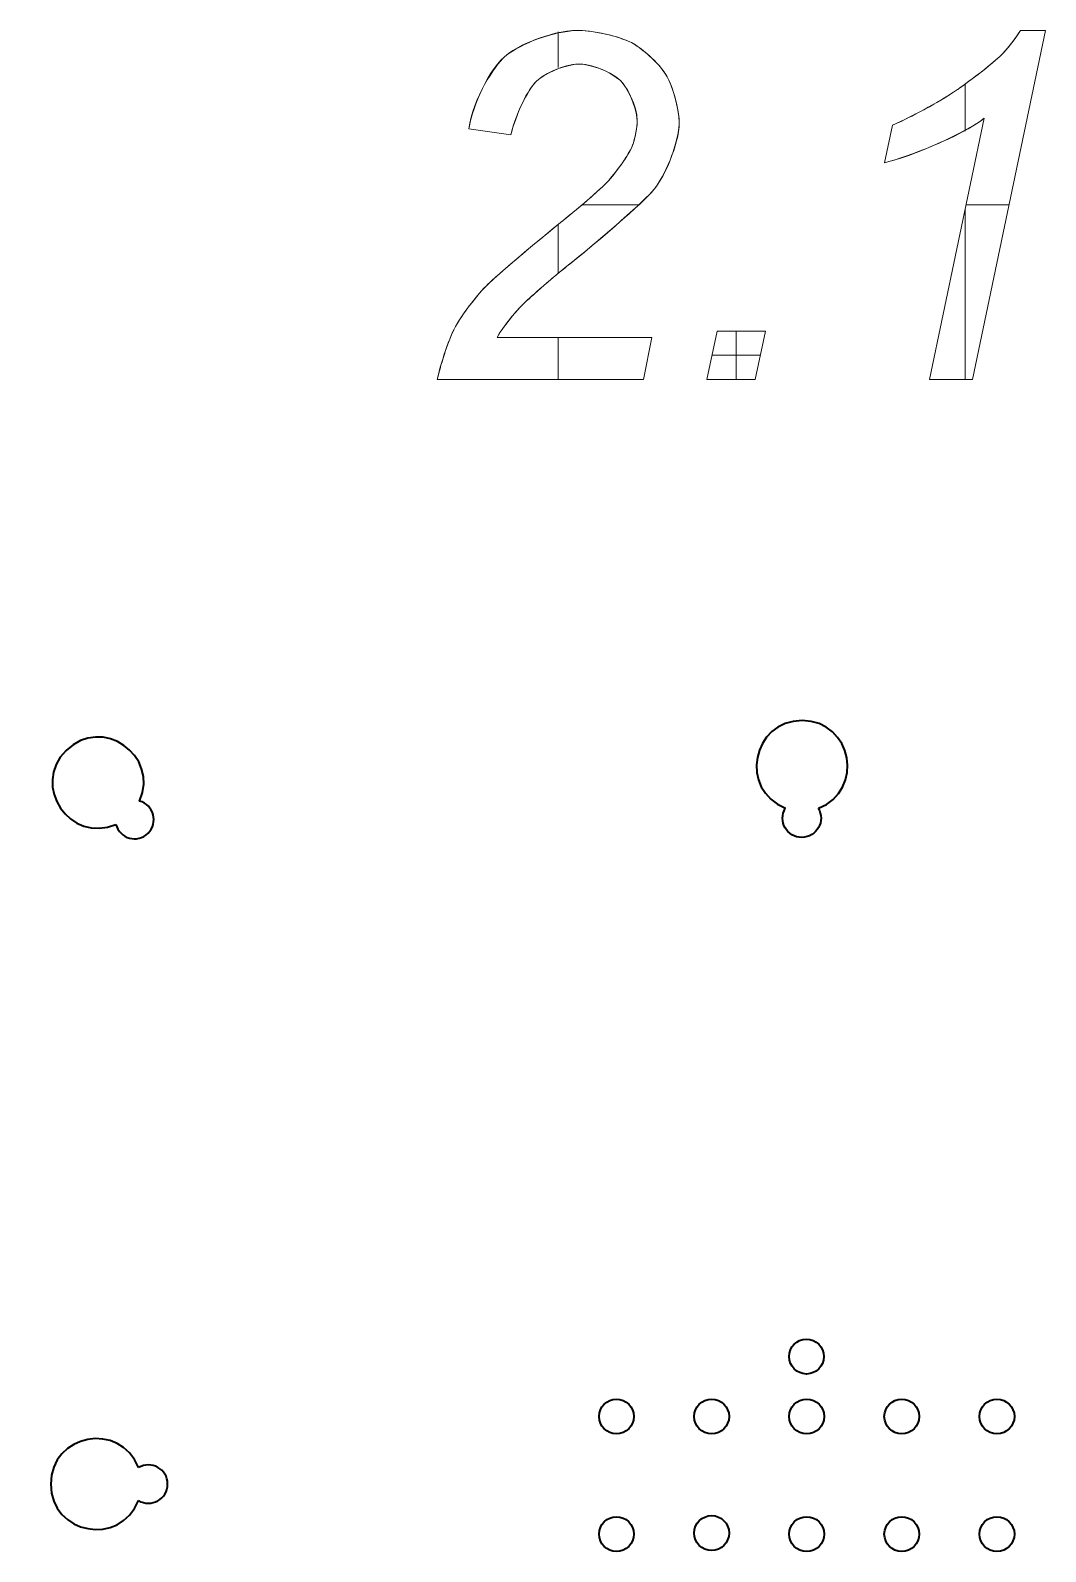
# Model space of a CAD drawing. Header units: millimetres. Extents: x -142 to 80, y -99 to 99.
# Drawn here: x -83.29 to -54.22, y 53.3 to 96.88 of the extents above; entities that cross this region are included whole.
import ezdxf

# ---------------------------------------------------------------- set-up
doc = ezdxf.new("R2010")
doc.units = ezdxf.units.MM
doc.header["$MEASUREMENT"] = 0
doc.layers.add('Default', color=7, linetype='Continuous')
doc.layers.add('Layer 1', color=7, linetype='Continuous')

msp = doc.modelspace()

# ---------------------------------------------------------------- linework, layer by layer
at = {"layer": 'Default', "color": 5, "lineweight": 9}
for points, knots in [([(-70.7359, 94.0613), (-70.6192, 94.9341), (-69.997, 95.8738), (-69.7151, 96.1254), (-69.7151, 96.1254), (-69.1513, 96.6286), (-68.0292, 96.8803), (-67.6091, 96.8803), (-67.6091, 96.8803), (-67.0474, 96.8803), (-66.3107, 96.6472), (-66.0828, 96.5307), (-66.0828, 96.5307), (-65.6269, 96.2975), (-65.1699, 95.7596), (-65.0554, 95.5489), (-65.0554, 95.5489), (-64.8264, 95.1275), (-64.7118, 94.4688), (-64.7118, 94.2448), (-64.7118, 94.2448), (-64.7118, 93.5897), (-65.1768, 92.6572), (-65.4093, 92.3547), (-65.4093, 92.3547), (-65.6955, 91.977), (-67.2335, 90.6774), (-67.931, 90.1221), (-67.931, 90.1221), (-68.5302, 89.6458), (-69.1226, 89.1017), (-69.269, 88.9488), (-69.269, 88.9488), (-69.5617, 88.6429), (-69.8555, 88.2201), (-69.9293, 88.0852)], [0, 0, 0, 0, 0.1, 0.1, 0.1, 0.1, 0.2, 0.2, 0.2, 0.2, 0.3, 0.3, 0.3, 0.3, 0.4, 0.4, 0.4, 0.4, 0.5, 0.5, 0.5, 0.5, 0.6, 0.6, 0.6, 0.6, 0.7, 0.7, 0.7, 0.7, 0.8, 0.8, 0.8, 0.8, 1, 1, 1, 1]), ([(-70.7359, 94.0613), (-70.6192, 94.9341), (-69.997, 95.8738), (-69.7151, 96.1254), (-69.7151, 96.1254), (-69.1513, 96.6286), (-68.0292, 96.8803), (-67.6091, 96.8803), (-67.6091, 96.8803), (-67.0474, 96.8803), (-66.3107, 96.6472), (-66.0828, 96.5307), (-66.0828, 96.5307), (-65.6269, 96.2975), (-65.1699, 95.7596), (-65.0554, 95.5489), (-65.0554, 95.5489), (-64.8264, 95.1275), (-64.7118, 94.4688), (-64.7118, 94.2448), (-64.7118, 94.2448), (-64.7118, 93.5897), (-65.1768, 92.6572), (-65.4093, 92.3547), (-65.4093, 92.3547), (-65.6955, 91.977), (-67.2335, 90.6774), (-67.931, 90.1221), (-67.931, 90.1221), (-68.5302, 89.6458), (-69.1226, 89.1017), (-69.269, 88.9488), (-69.269, 88.9488), (-69.5617, 88.6429), (-69.8555, 88.2201), (-69.9293, 88.0852)], [0, 0, 0, 0, 0.1, 0.1, 0.1, 0.1, 0.2, 0.2, 0.2, 0.2, 0.3, 0.3, 0.3, 0.3, 0.4, 0.4, 0.4, 0.4, 0.5, 0.5, 0.5, 0.5, 0.6, 0.6, 0.6, 0.6, 0.7, 0.7, 0.7, 0.7, 0.8, 0.8, 0.8, 0.8, 1, 1, 1, 1]), ([(-69.9293, 88.0852), (-69.7818, 88.355), (-69.4153, 88.7958), (-69.269, 88.9488), (-69.269, 88.9488), (-68.9762, 89.2547), (-68.2306, 89.8839), (-67.931, 90.1221), (-67.931, 90.1221), (-66.536, 91.2327), (-65.5524, 92.1659), (-65.4093, 92.3547), (-65.4093, 92.3547), (-64.9443, 92.9597), (-64.7118, 93.9172), (-64.7118, 94.2448), (-64.7118, 94.2448), (-64.7118, 94.6928), (-64.9409, 95.3382), (-65.0554, 95.5489), (-65.0554, 95.5489), (-65.2844, 95.9703), (-65.8549, 96.4141), (-66.0828, 96.5307), (-66.0828, 96.5307), (-66.5387, 96.7638), (-67.3282, 96.8803), (-67.6091, 96.8803), (-67.6091, 96.8803), (-68.4493, 96.8803), (-69.4332, 96.3771), (-69.7151, 96.1254), (-69.7151, 96.1254), (-70.279, 95.6222), (-70.6776, 94.4977), (-70.7359, 94.0613)], [0, 0, 0, 0, 0.1, 0.1, 0.1, 0.1, 0.2, 0.2, 0.2, 0.2, 0.3, 0.3, 0.3, 0.3, 0.4, 0.4, 0.4, 0.4, 0.5, 0.5, 0.5, 0.5, 0.6, 0.6, 0.6, 0.6, 0.7, 0.7, 0.7, 0.7, 0.8, 0.8, 0.8, 0.8, 1, 1, 1, 1]), ([(-58.6021, 94.1695), (-57.9928, 94.4199), (-57.0948, 94.9481), (-56.7982, 95.1498), (-56.7982, 95.1498), (-56.2048, 95.553), (-55.6082, 96.0557), (-55.4583, 96.2063), (-55.4583, 96.2063), (-55.2763, 96.3915), (-55.0215, 96.7482), (-54.9396, 96.8803)], [0, 0, 0, 0, 0.25, 0.25, 0.25, 0.25, 0.5, 0.5, 0.5, 0.5, 1, 1, 1, 1]), ([(-58.6021, 94.1695), (-57.9928, 94.4199), (-57.0948, 94.9481), (-56.7982, 95.1498), (-56.7982, 95.1498), (-56.2048, 95.553), (-55.6082, 96.0557), (-55.4583, 96.2063), (-55.4583, 96.2063), (-55.2763, 96.3915), (-55.0215, 96.7482), (-54.9396, 96.8803)], [0, 0, 0, 0, 0.25, 0.25, 0.25, 0.25, 0.5, 0.5, 0.5, 0.5, 1, 1, 1, 1]), ([(-54.9396, 96.8803), (-55.1034, 96.6162), (-55.3673, 96.299), (-55.4583, 96.2063), (-55.4583, 96.2063), (-55.7582, 95.9052), (-56.5015, 95.3514), (-56.7982, 95.1498), (-56.7982, 95.1498), (-57.3915, 94.7466), (-58.2974, 94.2947), (-58.6021, 94.1695)], [0, 0, 0, 0, 0.25, 0.25, 0.25, 0.25, 0.5, 0.5, 0.5, 0.5, 1, 1, 1, 1]), ([(-71.6396, 86.8803), (-71.5141, 87.4853), (-71.2295, 88.1965), (-71.1186, 88.401), (-71.1186, 88.401), (-70.8967, 88.8098), (-70.4181, 89.3813), (-70.2342, 89.5648), (-70.2342, 89.5648), (-69.8665, 89.9319), (-68.6335, 90.9563), (-68.1089, 91.3768), (-68.1089, 91.3768), (-67.4726, 91.885), (-66.921, 92.382), (-66.8043, 92.5035), (-66.8043, 92.5035), (-66.4679, 92.8542), (-66.1473, 93.3666), (-66.071, 93.5351), (-66.071, 93.5351), (-65.9681, 93.7648), (-65.9167, 94.1494), (-65.9167, 94.2843), (-65.9167, 94.2843), (-65.9167, 94.7386), (-66.2376, 95.2827), (-66.3981, 95.4411), (-66.3981, 95.4411), (-66.7191, 95.758), (-67.3458, 95.9165), (-67.5789, 95.9165), (-67.5789, 95.9165), (-68.0414, 95.9165), (-68.6181, 95.5949), (-68.7908, 95.434), (-68.7908, 95.434), (-69.1363, 95.1125), (-69.4571, 94.2413), (-69.5311, 93.8862)], [0, 0, 0, 0, 0.0909091, 0.0909091, 0.0909091, 0.0909091, 0.1818182, 0.1818182, 0.1818182, 0.1818182, 0.2727273, 0.2727273, 0.2727273, 0.2727273, 0.3636364, 0.3636364, 0.3636364, 0.3636364, 0.4545455, 0.4545455, 0.4545455, 0.4545455, 0.5454545, 0.5454545, 0.5454545, 0.5454545, 0.6363636, 0.6363636, 0.6363636, 0.6363636, 0.7272727, 0.7272727, 0.7272727, 0.7272727, 0.8181818, 0.8181818, 0.8181818, 0.8181818, 1, 1, 1, 1]), ([(-71.6396, 86.8803), (-71.5141, 87.4853), (-71.2295, 88.1965), (-71.1186, 88.401), (-71.1186, 88.401), (-70.8967, 88.8098), (-70.4181, 89.3813), (-70.2342, 89.5648), (-70.2342, 89.5648), (-69.8665, 89.9319), (-68.6335, 90.9563), (-68.1089, 91.3768), (-68.1089, 91.3768), (-67.4726, 91.885), (-66.921, 92.382), (-66.8043, 92.5035), (-66.8043, 92.5035), (-66.4679, 92.8542), (-66.1473, 93.3666), (-66.071, 93.5351), (-66.071, 93.5351), (-65.9681, 93.7648), (-65.9167, 94.1494), (-65.9167, 94.2843), (-65.9167, 94.2843), (-65.9167, 94.7386), (-66.2376, 95.2827), (-66.3981, 95.4411), (-66.3981, 95.4411), (-66.7191, 95.758), (-67.3458, 95.9165), (-67.5789, 95.9165), (-67.5789, 95.9165), (-68.0414, 95.9165), (-68.6181, 95.5949), (-68.7908, 95.434), (-68.7908, 95.434), (-69.1363, 95.1125), (-69.4571, 94.2413), (-69.5311, 93.8862)], [0, 0, 0, 0, 0.0909091, 0.0909091, 0.0909091, 0.0909091, 0.1818182, 0.1818182, 0.1818182, 0.1818182, 0.2727273, 0.2727273, 0.2727273, 0.2727273, 0.3636364, 0.3636364, 0.3636364, 0.3636364, 0.4545455, 0.4545455, 0.4545455, 0.4545455, 0.5454545, 0.5454545, 0.5454545, 0.5454545, 0.6363636, 0.6363636, 0.6363636, 0.6363636, 0.7272727, 0.7272727, 0.7272727, 0.7272727, 0.8181818, 0.8181818, 0.8181818, 0.8181818, 1, 1, 1, 1]), ([(-69.5311, 93.8862), (-69.383, 94.5965), (-68.9635, 95.2733), (-68.7908, 95.434), (-68.7908, 95.434), (-68.4454, 95.7557), (-67.8102, 95.9165), (-67.5789, 95.9165), (-67.5789, 95.9165), (-67.1127, 95.9165), (-66.5586, 95.5996), (-66.3981, 95.4411), (-66.3981, 95.4411), (-66.0771, 95.1243), (-65.9167, 94.5115), (-65.9167, 94.2843), (-65.9167, 94.2843), (-65.9167, 94.0145), (-66.0196, 93.6499), (-66.071, 93.5351), (-66.071, 93.5351), (-66.2235, 93.1981), (-66.6361, 92.6788), (-66.8043, 92.5035), (-66.8043, 92.5035), (-67.0377, 92.2606), (-67.7907, 91.6309), (-68.1089, 91.3768), (-68.1089, 91.3768), (-69.1581, 90.5359), (-70.0504, 89.7484), (-70.2342, 89.5648), (-70.2342, 89.5648), (-70.602, 89.1977), (-71.0077, 88.6054), (-71.1186, 88.401), (-71.1186, 88.401), (-71.3404, 87.9921), (-71.5768, 87.1828), (-71.6396, 86.8803)], [0, 0, 0, 0, 0.0909091, 0.0909091, 0.0909091, 0.0909091, 0.1818182, 0.1818182, 0.1818182, 0.1818182, 0.2727273, 0.2727273, 0.2727273, 0.2727273, 0.3636364, 0.3636364, 0.3636364, 0.3636364, 0.4545455, 0.4545455, 0.4545455, 0.4545455, 0.5454545, 0.5454545, 0.5454545, 0.5454545, 0.6363636, 0.6363636, 0.6363636, 0.6363636, 0.7272727, 0.7272727, 0.7272727, 0.7272727, 0.8181818, 0.8181818, 0.8181818, 0.8181818, 1, 1, 1, 1])]:
    msp.add_open_spline(points, degree=3, knots=knots, dxfattribs=at)
for points in [[(-68.1757, 96.8391), (-68.1757, 96.8391), (-68.1757, 95.816), (-68.1757, 95.816)], [(-68.1757, 96.8391), (-68.1757, 96.8391), (-68.1757, 95.816), (-68.1757, 95.816)], [(-54.2224, 96.8803), (-54.2224, 96.8803), (-56.3139, 86.8803), (-56.3139, 86.8803)], [(-54.2224, 96.8803), (-54.2224, 96.8803), (-56.3139, 86.8803), (-56.3139, 86.8803)], [(-56.3139, 86.8803), (-56.3139, 86.8803), (-54.2224, 96.8803), (-54.2224, 96.8803)], [(-54.9396, 96.8803), (-54.9396, 96.8803), (-54.2224, 96.8803), (-54.2224, 96.8803)], [(-54.9396, 96.8803), (-54.9396, 96.8803), (-54.2224, 96.8803), (-54.2224, 96.8803)], [(-54.2224, 96.8803), (-54.2224, 96.8803), (-54.9396, 96.8803), (-54.9396, 96.8803)], [(-56.5271, 95.3377), (-56.5271, 95.3377), (-56.5271, 93.9899), (-56.5271, 93.9899)], [(-56.5271, 95.3377), (-56.5271, 95.3377), (-56.5271, 93.9899), (-56.5271, 93.9899)], [(-55.9769, 94.3643), (-56.6534, 93.8316), (-58.2184, 93.2452), (-58.8318, 93.0852)], [(-55.9769, 94.3643), (-56.6534, 93.8316), (-58.2184, 93.2452), (-58.8318, 93.0852)], [(-58.8318, 93.0852), (-57.605, 93.4052), (-56.3151, 94.0979), (-55.9769, 94.3643)], [(-58.8318, 93.0852), (-58.8318, 93.0852), (-58.6021, 94.1695), (-58.6021, 94.1695)], [(-58.8318, 93.0852), (-58.8318, 93.0852), (-58.6021, 94.1695), (-58.6021, 94.1695)], [(-58.6021, 94.1695), (-58.6021, 94.1695), (-58.8318, 93.0852), (-58.8318, 93.0852)], [(-57.5432, 86.8803), (-57.5432, 86.8803), (-55.9769, 94.3643), (-55.9769, 94.3643)], [(-57.5432, 86.8803), (-57.5432, 86.8803), (-55.9769, 94.3643), (-55.9769, 94.3643)], [(-55.9769, 94.3643), (-55.9769, 94.3643), (-57.5432, 86.8803), (-57.5432, 86.8803)], [(-69.5311, 93.8862), (-69.5311, 93.8862), (-70.7359, 94.0613), (-70.7359, 94.0613)], [(-69.5311, 93.8862), (-69.5311, 93.8862), (-70.7359, 94.0613), (-70.7359, 94.0613)], [(-70.7359, 94.0613), (-70.7359, 94.0613), (-69.5311, 93.8862), (-69.5311, 93.8862)], [(-67.4926, 91.8803), (-67.4926, 91.8803), (-65.8535, 91.8803), (-65.8535, 91.8803)], [(-67.4926, 91.8803), (-67.4926, 91.8803), (-65.8535, 91.8803), (-65.8535, 91.8803)], [(-56.5271, 91.7355), (-56.5271, 91.7355), (-56.5271, 86.8803), (-56.5271, 86.8803)], [(-56.5271, 91.7355), (-56.5271, 91.7355), (-56.5271, 86.8803), (-56.5271, 86.8803)], [(-56.4968, 91.8803), (-56.4968, 91.8803), (-55.2681, 91.8803), (-55.2681, 91.8803)], [(-56.4968, 91.8803), (-56.4968, 91.8803), (-55.2681, 91.8803), (-55.2681, 91.8803)], [(-68.1757, 91.3232), (-68.1757, 91.3232), (-68.1757, 89.9254), (-68.1757, 89.9254)], [(-68.1757, 91.3232), (-68.1757, 91.3232), (-68.1757, 89.9254), (-68.1757, 89.9254)], [(-69.9293, 88.0852), (-69.9293, 88.0852), (-65.495, 88.0852), (-65.495, 88.0852)], [(-69.9293, 88.0852), (-69.9293, 88.0852), (-65.495, 88.0852), (-65.495, 88.0852)], [(-65.495, 88.0852), (-65.495, 88.0852), (-69.9293, 88.0852), (-69.9293, 88.0852)], [(-68.1757, 88.0852), (-68.1757, 88.0852), (-68.1757, 86.8803), (-68.1757, 86.8803)], [(-68.1757, 88.0852), (-68.1757, 88.0852), (-68.1757, 86.8803), (-68.1757, 86.8803)], [(-65.495, 88.0852), (-65.495, 88.0852), (-65.7312, 86.8803), (-65.7312, 86.8803)], [(-65.495, 88.0852), (-65.495, 88.0852), (-65.7312, 86.8803), (-65.7312, 86.8803)], [(-65.7312, 86.8803), (-65.7312, 86.8803), (-65.495, 88.0852), (-65.495, 88.0852)], [(-63.9184, 86.8803), (-63.9184, 86.8803), (-63.6275, 88.2659), (-63.6275, 88.2659)], [(-63.9184, 86.8803), (-63.9184, 86.8803), (-63.6275, 88.2659), (-63.6275, 88.2659)], [(-63.6275, 88.2659), (-63.6275, 88.2659), (-63.9184, 86.8803), (-63.9184, 86.8803)], [(-63.6275, 88.2659), (-63.6275, 88.2659), (-62.242, 88.2659), (-62.242, 88.2659)], [(-63.6275, 88.2659), (-63.6275, 88.2659), (-62.242, 88.2659), (-62.242, 88.2659)], [(-62.242, 88.2659), (-62.242, 88.2659), (-63.6275, 88.2659), (-63.6275, 88.2659)], [(-63.0802, 88.2659), (-63.0802, 88.2659), (-63.0802, 86.8803), (-63.0802, 86.8803)], [(-63.0802, 88.2659), (-63.0802, 88.2659), (-63.0802, 86.8803), (-63.0802, 86.8803)], [(-62.242, 88.2659), (-62.242, 88.2659), (-62.5394, 86.8803), (-62.5394, 86.8803)], [(-62.242, 88.2659), (-62.242, 88.2659), (-62.5394, 86.8803), (-62.5394, 86.8803)], [(-62.5394, 86.8803), (-62.5394, 86.8803), (-62.242, 88.2659), (-62.242, 88.2659)], [(-63.7729, 87.5731), (-63.7729, 87.5731), (-62.3907, 87.5731), (-62.3907, 87.5731)], [(-63.7729, 87.5731), (-63.7729, 87.5731), (-62.3907, 87.5731), (-62.3907, 87.5731)], [(-65.7312, 86.8803), (-65.7312, 86.8803), (-71.6396, 86.8803), (-71.6396, 86.8803)], [(-65.7312, 86.8803), (-65.7312, 86.8803), (-71.6396, 86.8803), (-71.6396, 86.8803)], [(-71.6396, 86.8803), (-71.6396, 86.8803), (-65.7312, 86.8803), (-65.7312, 86.8803)], [(-62.5394, 86.8803), (-62.5394, 86.8803), (-63.9184, 86.8803), (-63.9184, 86.8803)], [(-62.5394, 86.8803), (-62.5394, 86.8803), (-63.9184, 86.8803), (-63.9184, 86.8803)], [(-63.9184, 86.8803), (-63.9184, 86.8803), (-62.5394, 86.8803), (-62.5394, 86.8803)], [(-56.3139, 86.8803), (-56.3139, 86.8803), (-57.5432, 86.8803), (-57.5432, 86.8803)], [(-56.3139, 86.8803), (-56.3139, 86.8803), (-57.5432, 86.8803), (-57.5432, 86.8803)], [(-57.5432, 86.8803), (-57.5432, 86.8803), (-56.3139, 86.8803), (-56.3139, 86.8803)]]:
    msp.add_open_spline(points, degree=3, dxfattribs=at)
at = {"layer": 'Layer 1', "color": 5, "lineweight": 35}
for points, knots in [([(-80.8428, 74.1323), (-82.1627, 73.5655), (-83.2913, 75.2423), (-82.2693, 76.2517), (-82.2693, 76.2517), (-81.2474, 77.2612), (-79.5847, 76.1119), (-80.1677, 74.7992), (-80.1677, 74.7992), (-79.7571, 74.6894), (-79.6209, 74.1752), (-79.9233, 73.8766), (-79.9233, 73.8766), (-80.2257, 73.5779), (-80.7381, 73.7204), (-80.8428, 74.1323)], [0, 0, 0, 0, 0.2, 0.2, 0.2, 0.2, 0.4, 0.4, 0.4, 0.4, 0.6, 0.6, 0.6, 0.6, 1, 1, 1, 1]), ([(-60.7292, 74.5931), (-59.3864, 75.1101), (-59.7539, 77.1023), (-61.1927, 77.1062), (-61.1927, 77.1062), (-62.6317, 77.1101), (-63.01, 75.1199), (-61.6701, 74.5956)], [0, 0, 0, 0, 0.3333333, 0.3333333, 0.3333333, 0.3333333, 1, 1, 1, 1]), ([(-60.7338, 74.5956), (-60.5108, 74.2298), (-60.7734, 73.7605), (-61.202, 73.7594), (-61.202, 73.7594), (-61.6305, 73.7582), (-61.8958, 74.2259), (-61.6747, 74.5931)], [0, 0, 0, 0, 0.3333333, 0.3333333, 0.3333333, 0.3333333, 1, 1, 1, 1]), ([(-61.0693, 59.3846), (-61.3454, 59.3844), (-61.5691, 59.1604), (-61.5689, 58.8843), (-61.5689, 58.8843), (-61.5687, 58.6081), (-61.3447, 58.3845), (-61.0686, 58.3847), (-61.0686, 58.3847), (-60.7923, 58.3849), (-60.5686, 58.6088), (-60.5688, 58.885), (-60.5688, 58.885), (-60.569, 59.1611), (-60.793, 59.3848), (-61.0693, 59.3846)], [0, 0, 0, 0, 0.2, 0.2, 0.2, 0.2, 0.4, 0.4, 0.4, 0.4, 0.6, 0.6, 0.6, 0.6, 1, 1, 1, 1]), ([(-66.5098, 56.6671), (-66.2337, 56.6671), (-66.0098, 56.891), (-66.0098, 57.1671), (-66.0098, 57.1671), (-66.0098, 57.4432), (-66.2337, 57.6671), (-66.5098, 57.6671), (-66.5098, 57.6671), (-66.786, 57.6671), (-67.0098, 57.4432), (-67.0098, 57.1671), (-67.0098, 57.1671), (-67.0098, 56.891), (-66.786, 56.6671), (-66.5098, 56.6671)], [0, 0, 0, 0, 0.2, 0.2, 0.2, 0.2, 0.4, 0.4, 0.4, 0.4, 0.6, 0.6, 0.6, 0.6, 1, 1, 1, 1]), ([(-63.7864, 56.6671), (-63.5103, 56.6671), (-63.2864, 56.891), (-63.2864, 57.1671), (-63.2864, 57.1671), (-63.2864, 57.4432), (-63.5103, 57.6671), (-63.7864, 57.6671), (-63.7864, 57.6671), (-64.0625, 57.6671), (-64.2864, 57.4432), (-64.2864, 57.1671), (-64.2864, 57.1671), (-64.2864, 56.891), (-64.0625, 56.6671), (-63.7864, 56.6671)], [0, 0, 0, 0, 0.2, 0.2, 0.2, 0.2, 0.4, 0.4, 0.4, 0.4, 0.6, 0.6, 0.6, 0.6, 1, 1, 1, 1]), ([(-61.063, 56.6671), (-60.7869, 56.6671), (-60.563, 56.891), (-60.563, 57.1671), (-60.563, 57.1671), (-60.563, 57.4432), (-60.7869, 57.6671), (-61.063, 57.6671), (-61.063, 57.6671), (-61.3391, 57.6671), (-61.563, 57.4432), (-61.563, 57.1671), (-61.563, 57.1671), (-61.563, 56.891), (-61.3391, 56.6671), (-61.063, 56.6671)], [0, 0, 0, 0, 0.2, 0.2, 0.2, 0.2, 0.4, 0.4, 0.4, 0.4, 0.6, 0.6, 0.6, 0.6, 1, 1, 1, 1]), ([(-58.3395, 56.6671), (-58.0633, 56.6671), (-57.8395, 56.891), (-57.8395, 57.1671), (-57.8395, 57.1671), (-57.8395, 57.4432), (-58.0633, 57.6671), (-58.3395, 57.6671), (-58.3395, 57.6671), (-58.6157, 57.6671), (-58.8396, 57.4432), (-58.8396, 57.1671), (-58.8396, 57.1671), (-58.8396, 56.891), (-58.6157, 56.6671), (-58.3395, 56.6671)], [0, 0, 0, 0, 0.2, 0.2, 0.2, 0.2, 0.4, 0.4, 0.4, 0.4, 0.6, 0.6, 0.6, 0.6, 1, 1, 1, 1]), ([(-55.6161, 56.6671), (-55.3399, 56.6671), (-55.116, 56.891), (-55.116, 57.1671), (-55.116, 57.1671), (-55.116, 57.4432), (-55.3399, 57.6671), (-55.6161, 57.6671), (-55.6161, 57.6671), (-55.8922, 57.6671), (-56.116, 57.4432), (-56.116, 57.1671), (-56.116, 57.1671), (-56.116, 56.891), (-55.8922, 56.6671), (-55.6161, 56.6671)], [0, 0, 0, 0, 0.2, 0.2, 0.2, 0.2, 0.4, 0.4, 0.4, 0.4, 0.6, 0.6, 0.6, 0.6, 1, 1, 1, 1]), ([(-80.1986, 55.7019), (-80.7193, 57.0432), (-82.7104, 56.6703), (-82.7104, 55.2315), (-82.7104, 55.2315), (-82.7104, 53.7927), (-80.7193, 53.4198), (-80.1986, 54.7611)], [0, 0, 0, 0, 0.3333333, 0.3333333, 0.3333333, 0.3333333, 1, 1, 1, 1]), ([(-80.1986, 54.7611), (-79.832, 54.5391), (-79.3636, 54.803), (-79.3636, 55.2315), (-79.3636, 55.2315), (-79.3636, 55.66), (-79.832, 55.9239), (-80.1986, 55.7019)], [0, 0, 0, 0, 0.3333333, 0.3333333, 0.3333333, 0.3333333, 1, 1, 1, 1]), ([(-66.5098, 53.2972), (-66.2337, 53.2972), (-66.0098, 53.5211), (-66.0098, 53.7972), (-66.0098, 53.7972), (-66.0098, 54.0733), (-66.2337, 54.2972), (-66.5098, 54.2972), (-66.5098, 54.2972), (-66.786, 54.2972), (-67.0098, 54.0733), (-67.0098, 53.7972), (-67.0098, 53.7972), (-67.0098, 53.5211), (-66.786, 53.2972), (-66.5098, 53.2972)], [0, 0, 0, 0, 0.2, 0.2, 0.2, 0.2, 0.4, 0.4, 0.4, 0.4, 0.6, 0.6, 0.6, 0.6, 1, 1, 1, 1]), ([(-63.7864, 53.3269), (-63.5103, 53.3269), (-63.2864, 53.5508), (-63.2864, 53.8269), (-63.2864, 53.8269), (-63.2864, 54.1031), (-63.5103, 54.3269), (-63.7864, 54.3269), (-63.7864, 54.3269), (-64.0625, 54.3269), (-64.2864, 54.1031), (-64.2864, 53.8269), (-64.2864, 53.8269), (-64.2864, 53.5508), (-64.0625, 53.3269), (-63.7864, 53.3269)], [0, 0, 0, 0, 0.2, 0.2, 0.2, 0.2, 0.4, 0.4, 0.4, 0.4, 0.6, 0.6, 0.6, 0.6, 1, 1, 1, 1]), ([(-61.063, 53.2972), (-60.7869, 53.2972), (-60.563, 53.5211), (-60.563, 53.7972), (-60.563, 53.7972), (-60.563, 54.0733), (-60.7869, 54.2972), (-61.063, 54.2972), (-61.063, 54.2972), (-61.3391, 54.2972), (-61.563, 54.0733), (-61.563, 53.7972), (-61.563, 53.7972), (-61.563, 53.5211), (-61.3391, 53.2972), (-61.063, 53.2972)], [0, 0, 0, 0, 0.2, 0.2, 0.2, 0.2, 0.4, 0.4, 0.4, 0.4, 0.6, 0.6, 0.6, 0.6, 1, 1, 1, 1]), ([(-58.3395, 53.2972), (-58.0633, 53.2972), (-57.8395, 53.5211), (-57.8395, 53.7972), (-57.8395, 53.7972), (-57.8395, 54.0733), (-58.0633, 54.2972), (-58.3395, 54.2972), (-58.3395, 54.2972), (-58.6157, 54.2972), (-58.8396, 54.0733), (-58.8396, 53.7972), (-58.8396, 53.7972), (-58.8396, 53.5211), (-58.6157, 53.2972), (-58.3395, 53.2972)], [0, 0, 0, 0, 0.2, 0.2, 0.2, 0.2, 0.4, 0.4, 0.4, 0.4, 0.6, 0.6, 0.6, 0.6, 1, 1, 1, 1]), ([(-55.6161, 53.2972), (-55.3399, 53.2972), (-55.116, 53.5211), (-55.116, 53.7972), (-55.116, 53.7972), (-55.116, 54.0733), (-55.3399, 54.2972), (-55.6161, 54.2972), (-55.6161, 54.2972), (-55.8922, 54.2972), (-56.116, 54.0733), (-56.116, 53.7972), (-56.116, 53.7972), (-56.116, 53.5211), (-55.8922, 53.2972), (-55.6161, 53.2972)], [0, 0, 0, 0, 0.2, 0.2, 0.2, 0.2, 0.4, 0.4, 0.4, 0.4, 0.6, 0.6, 0.6, 0.6, 1, 1, 1, 1])]:
    msp.add_open_spline(points, degree=3, knots=knots, dxfattribs=at)

doc.saveas('drawing.dxf')
